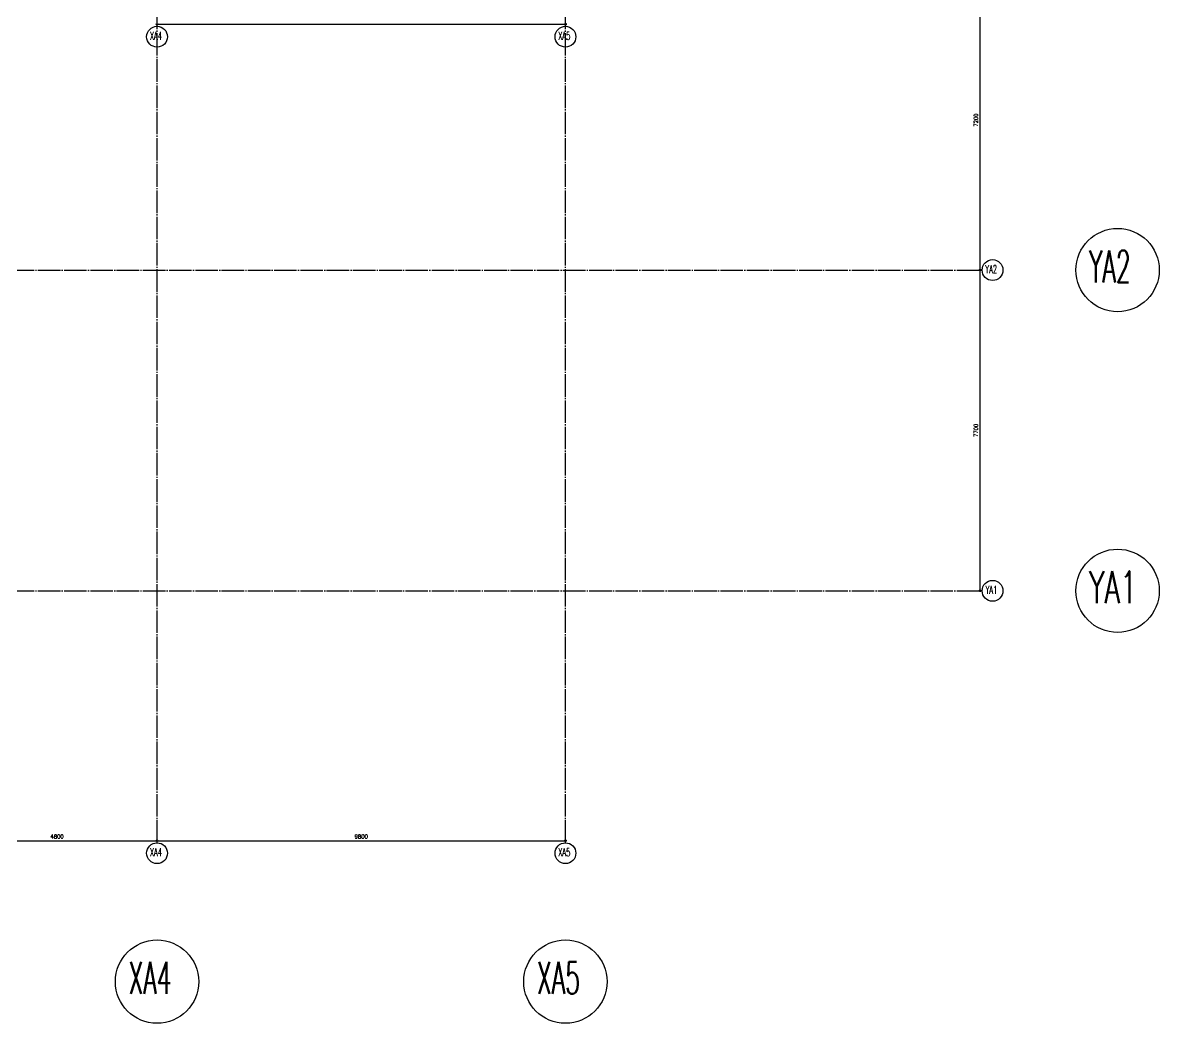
# Model space of a CAD drawing. Header units: millimetres. Extents: x 8300 to 125598, y -10383 to 40000.
# Drawn here: x 38677 to 65950, y -10383 to 13638 of the extents above; entities that cross this region are included whole.
import ezdxf
from ezdxf.enums import TextEntityAlignment as Align

# ---------------------------------------------------------------- set-up
doc = ezdxf.new("R2010")
doc.units = ezdxf.units.MM
doc.header["$LTSCALE"] = 300
doc.linetypes.add('CADEWA_LINE6', pattern=[2.1, 1.8, -0.1, 0.1, -0.1])
doc.layers.add('通り芯', color=7, linetype='CONTINUOUS')
doc.styles.add('txt2', font='txt.shx', dxfattribs={"width": 0.943378, "bigfont": 'extfont2'})

msp = doc.modelspace()

# ---------------------------------------------------------------- linework, layer by layer
at = {"layer": '通り芯', "color": 96, "linetype": 'CADEWA_LINE6', "lineweight": -3}
for p, q in [((41900, -6050), (41900, 40000)), ((51700, -6050), (51700, 40000)), ((8800, 7700), (61700, 7700)), ((8800, 0), (61700, 0))]:
    msp.add_line(p, q, dxfattribs=at)
at = {"layer": '通り芯', "color": 96, "linetype": 'Continuous', "lineweight": -3}
for p, q in [((61650, 7720), (61650, 14880)), ((41920, 13602), (51680, 13602)), ((61650, 20), (61650, 7680)), ((37120, -6000), (41880, -6000)), ((41920, -6000), (51680, -6000))]:
    msp.add_line(p, q, dxfattribs=at)
for centre, radius in [((41900, 13302), 250), ((41900, 13602), 20), ((41900, 13602), 20), ((51700, 13302), 250), ((51700, 13602), 20), ((64950, 7700), 1000), ((61950, 7700), 250), ((61650, 7700), 20), ((61650, 7700), 20), ((64950, 0), 1000), ((61650, 0), 20), ((61950, 0), 250), ((41900, -6000), 20), ((41900, -6000), 20), ((51700, -6000), 20), ((41900, -6300), 250), ((51700, -6300), 250), ((41900, -9383), 1000), ((51700, -9383), 1000)]:
    msp.add_circle(centre, radius, dxfattribs=at)

# ---------------------------------------------------------------- texts
at = {"layer": '通り芯', "color": 96, "lineweight": -3, "style": 'txt2'}
for s, height, width, p in [('XA4', 192, 0.53947, (41729, 13171)), ('XA5', 192, 0.54198, (51529, 13171)), ('YA2', 768, 0.54068, (64267, 7174)), ('YA2', 192, 0.54068, (61779, 7568)), ('YA1', 768, 0.62579, (64267, -526)), ('YA1', 192, 0.62579, (61779, -131)), ('XA4', 192, 0.53947, (41729, -6432)), ('XA5', 192, 0.54198, (51529, -6432)), ('XA4', 768, 0.53947, (41217, -9909)), ('XA5', 768, 0.54198, (51017, -9909))]:
    msp.add_text(s, height=height, dxfattribs=dict(at, width=width)).set_placement(p, align=Align.BOTTOM_LEFT)
at = {"layer": '通り芯', "color": 96, "lineweight": -3, "style": 'txt2', "width": 0.9625}
for s, p in [('7200', (61550, 11300)), ('7700', (61550, 3850))]:
    msp.add_text(s, height=96, rotation=90, dxfattribs=at).set_placement(p, align=Align.MIDDLE_CENTER)
for s, p in [('4800', (39500, -5900)), ('9800', (46800, -5900))]:
    msp.add_text(s, height=96, dxfattribs=at).set_placement(p, align=Align.MIDDLE_CENTER)

doc.saveas('drawing.dxf')
